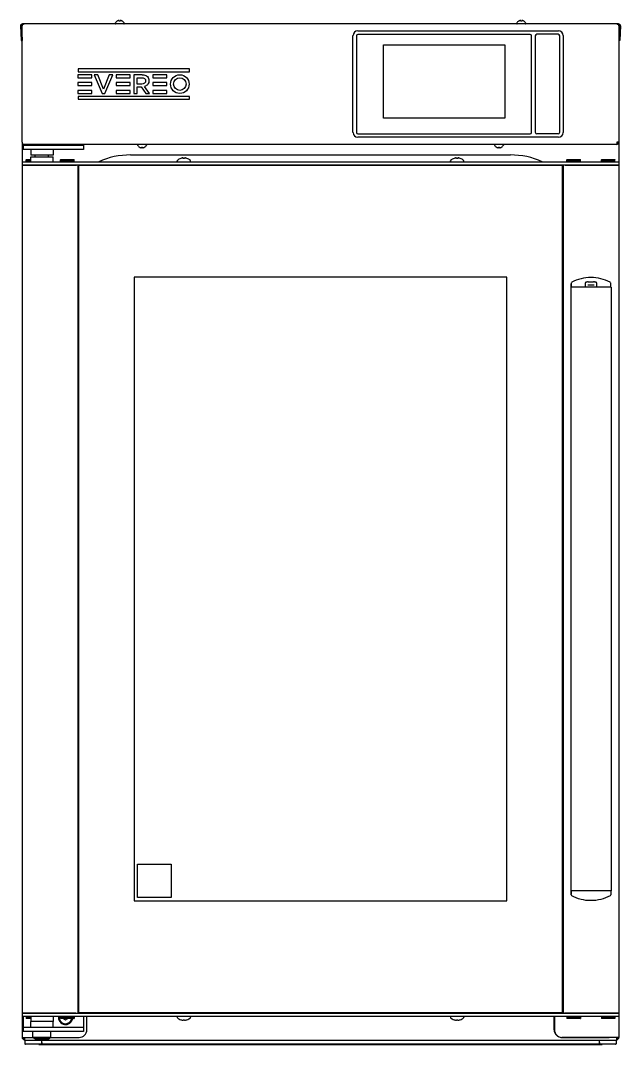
# Model space of a CAD drawing. Header units: millimetres. Extents: x -3169 to 1166, y -4146 to -91.
# Drawn here: x -755 to -217, y -2392 to -1474 of the extents above; entities that cross this region are included whole.
import ezdxf

# ---------------------------------------------------------------- set-up
doc = ezdxf.new("R2010")
doc.units = ezdxf.units.MM
doc.header["$LTSCALE"] = 23.1
doc.layers.get('0').update_dxf_attribs({"linetype": 'CONTINUOUS'})

msp = doc.modelspace()

# ---------------------------------------------------------------- linework, layer by layer
for p, q in [((-752.32, -1476.96), (-753.62, -1476.96)), ((-752.31, -1477.1), (-752.43, -1477.17)), ((-752.3, -1477.1), (-752.32, -1476.97)), ((-752.12, -1476.97), (-752.12, -1476.96)), ((-220.72, -1476.96), (-752.12, -1476.96)), ((-670.42, -1476.56), (-670.42, -1476.36)), ((-668.72, -1474.52), (-668.72, -1474.48)), ((-666.92, -1474.52), (-666.92, -1473.97)), ((-665.92, -1473.97), (-665.92, -1474.52)), ((-664.12, -1474.48), (-664.12, -1474.52)), ((-662.42, -1476.56), (-662.42, -1476.36)), ((-310.42, -1476.56), (-310.42, -1476.36)), ((-308.72, -1474.52), (-308.72, -1474.48)), ((-306.92, -1474.52), (-306.92, -1473.97)), ((-305.92, -1473.97), (-305.92, -1474.52)), ((-304.12, -1474.48), (-304.12, -1474.52)), ((-302.42, -1476.56), (-302.42, -1476.36)), ((-220.72, -1476.97), (-220.72, -1476.96)), ((-220.53, -1477.1), (-220.52, -1476.97)), ((-220.53, -1477.1), (-220.41, -1477.17)), ((-219.22, -1476.96), (-220.52, -1476.96)), ((-755.41, -1478.86), (-754.73, -1491.96)), ((-754.61, -1478.81), (-753.93, -1491.92)), ((-753.92, -1583.16), (-753.92, -1478.76)), ((-453.03, -1483.28), (-273.16, -1483.28)), ((-298.3, -1486.46), (-452.9, -1486.46)), ((-273.35, -1486.26), (-292.35, -1486.26)), ((-218.92, -1478.76), (-218.92, -1583.16)), ((-218.22, -1478.81), (-218.9, -1491.92)), ((-217.42, -1478.86), (-218.11, -1491.96)), ((-754.73, -1491.96), (-753.93, -1491.92)), ((-457.28, -1574.39), (-457.28, -1487.53)), ((-454.1, -1487.66), (-454.1, -1574.26)), ((-430, -1561.52), (-430, -1495.92)), ((-430, -1495.92), (-321.2, -1495.92)), ((-321.2, -1495.92), (-321.2, -1561.52)), ((-297.1, -1574.26), (-297.1, -1487.66)), ((-293.85, -1487.76), (-293.85, -1574.16)), ((-271.85, -1574.16), (-271.85, -1487.76)), ((-268.92, -1487.53), (-268.92, -1574.39)), ((-218.11, -1491.96), (-218.9, -1491.92)), ((-703.86, -1522.6), (-703.86, -1525.24)), ((-691.41, -1522.6), (-703.86, -1522.6)), ((-703.81, -1517.33), (-703.81, -1519.97)), ((-603.81, -1517.33), (-703.81, -1517.33)), ((-703.81, -1519.97), (-603.81, -1519.97)), ((-691.41, -1525.24), (-691.41, -1522.6)), ((-689.23, -1522.6), (-682.3, -1539.45)), ((-685.98, -1522.6), (-689.23, -1522.6)), ((-680.94, -1535.45), (-685.98, -1522.6)), ((-675.92, -1522.6), (-680.94, -1535.45)), ((-679.67, -1539.45), (-672.74, -1522.6)), ((-672.74, -1522.6), (-675.92, -1522.6)), ((-669.53, -1522.6), (-669.53, -1525.24)), ((-657.07, -1522.6), (-669.53, -1522.6)), ((-657.07, -1525.24), (-657.07, -1522.6)), ((-653.86, -1522.6), (-653.86, -1539.33)), ((-646.4, -1522.6), (-653.86, -1522.6)), ((-636.7, -1522.6), (-636.7, -1525.24)), ((-624.24, -1522.6), (-636.7, -1522.6)), ((-624.24, -1525.24), (-624.24, -1522.6)), ((-603.81, -1519.97), (-603.81, -1517.33)), ((-703.86, -1525.24), (-691.41, -1525.24)), ((-703.86, -1529.64), (-703.86, -1532.28)), ((-691.41, -1529.64), (-703.86, -1529.64)), ((-703.86, -1532.28), (-691.41, -1532.28)), ((-691.41, -1532.28), (-691.41, -1529.64)), ((-669.53, -1525.24), (-657.07, -1525.24)), ((-669.53, -1529.64), (-669.53, -1532.28)), ((-657.07, -1529.64), (-669.53, -1529.64)), ((-669.53, -1532.28), (-657.07, -1532.28)), ((-657.07, -1532.28), (-657.07, -1529.64)), ((-650.92, -1530.89), (-650.92, -1525.27)), ((-650.92, -1525.27), (-646.64, -1525.27)), ((-646.62, -1530.89), (-650.92, -1530.89)), ((-636.7, -1525.24), (-624.24, -1525.24)), ((-636.7, -1529.64), (-636.7, -1532.28)), ((-624.24, -1529.64), (-636.7, -1529.64)), ((-636.7, -1532.28), (-624.24, -1532.28)), ((-624.24, -1532.28), (-624.24, -1529.64)), ((-703.86, -1536.68), (-703.86, -1539.33)), ((-691.41, -1536.68), (-703.86, -1536.68)), ((-703.86, -1539.33), (-691.41, -1539.33)), ((-691.41, -1539.33), (-691.41, -1536.68)), ((-682.3, -1539.45), (-679.67, -1539.45)), ((-669.53, -1536.68), (-669.53, -1539.33)), ((-657.07, -1536.68), (-669.53, -1536.68)), ((-669.53, -1539.33), (-657.07, -1539.33)), ((-657.07, -1539.33), (-657.07, -1536.68)), ((-653.86, -1539.33), (-650.92, -1539.33)), ((-650.92, -1539.33), (-650.92, -1533.49)), ((-650.92, -1533.49), (-647.24, -1533.49)), ((-647.24, -1533.49), (-643.13, -1539.33)), ((-639.64, -1539.33), (-644.15, -1532.99)), ((-643.13, -1539.33), (-639.64, -1539.33)), ((-636.7, -1536.68), (-636.7, -1539.33)), ((-624.24, -1536.68), (-636.7, -1536.68)), ((-636.7, -1539.33), (-624.24, -1539.33)), ((-624.24, -1539.33), (-624.24, -1536.68)), ((-703.81, -1541.95), (-703.81, -1544.58)), ((-603.81, -1541.95), (-703.81, -1541.95)), ((-703.81, -1544.58), (-603.81, -1544.58)), ((-603.81, -1544.58), (-603.81, -1541.95)), ((-321.2, -1561.52), (-430, -1561.52)), ((-452.9, -1575.46), (-298.3, -1575.46)), ((-273.35, -1575.66), (-292.35, -1575.66)), ((-753.92, -1583.16), (-753.92, -1600.56)), ((-752.92, -1584.77), (-752.92, -1589.56)), ((-752.92, -1585.56), (-699.02, -1585.56)), ((-752.12, -1584.96), (-752.14, -1584.96)), ((-752.12, -1584.96), (-752.12, -1584.96)), ((-220.72, -1584.96), (-752.12, -1584.96)), ((-744.22, -1584.96), (-744.22, -1585.56)), ((-728.22, -1584.96), (-728.22, -1585.56)), ((-699.02, -1584.96), (-699.02, -1589.56)), ((-650.42, -1585.36), (-650.42, -1585.56)), ((-648.72, -1587.44), (-648.72, -1587.41)), ((-646.92, -1587.96), (-646.92, -1587.41)), ((-645.92, -1587.41), (-645.92, -1587.96)), ((-644.12, -1587.41), (-644.12, -1587.44)), ((-642.42, -1585.36), (-642.42, -1585.56)), ((-273.16, -1578.64), (-453.03, -1578.64)), ((-330.42, -1585.36), (-330.42, -1585.56)), ((-328.72, -1587.44), (-328.72, -1587.41)), ((-326.92, -1587.96), (-326.92, -1587.41)), ((-325.92, -1587.41), (-325.92, -1587.96)), ((-324.12, -1587.41), (-324.12, -1587.44)), ((-322.42, -1585.36), (-322.42, -1585.56)), ((-220.72, -1583.16), (-220.72, -1584.96)), ((-218.92, -1583.16), (-220.72, -1583.16)), ((-218.92, -1583.16), (-218.92, -1600.56)), ((-699.02, -1589.56), (-752.92, -1589.56)), ((-746.22, -1589.56), (-746.22, -1594.56)), ((-726.22, -1594.56), (-746.22, -1594.56)), ((-746.22, -1600.56), (-746.22, -1596.06)), ((-746.22, -1596.06), (-726.22, -1596.06)), ((-742.22, -1596.06), (-742.22, -1594.56)), ((-730.22, -1596.06), (-730.22, -1594.56)), ((-726.22, -1589.56), (-726.22, -1594.56)), ((-726.22, -1600.56), (-726.22, -1596.06)), ((-656.72, -1594.46), (-316.12, -1594.46)), ((-753.92, -1600.56), (-753.92, -1603.56)), ((-753.92, -1600.56), (-218.92, -1600.56)), ((-753.92, -1603.56), (-753.92, -2363.56)), ((-753.92, -1603.56), (-705.12, -1603.56)), ((-218.92, -1603.56), (-753.92, -1603.56)), ((-750.17, -1598.56), (-750.42, -1598.81)), ((-750.42, -1600.31), (-750.42, -1598.81)), ((-750.42, -1598.81), (-746.22, -1598.81)), ((-750.17, -1600.56), (-750.42, -1600.31)), ((-746.22, -1600.31), (-750.42, -1600.31)), ((-750.17, -1598.56), (-746.22, -1598.56)), ((-719.17, -1598.56), (-719.42, -1598.81)), ((-719.42, -1600.31), (-719.42, -1598.81)), ((-719.42, -1598.81), (-707.42, -1598.81)), ((-719.17, -1600.56), (-719.42, -1600.31)), ((-707.42, -1600.31), (-719.42, -1600.31)), ((-719.17, -1598.56), (-707.67, -1598.56)), ((-707.67, -1598.56), (-707.42, -1598.81)), ((-707.67, -1600.56), (-707.42, -1600.31)), ((-707.42, -1600.31), (-707.42, -1598.81)), ((-703.92, -1603.56), (-703.92, -2363.56)), ((-703.42, -1605.56), (-703.92, -1605.56)), ((-703.42, -1604.06), (-703.42, -2363.06)), ((-269.42, -1604.06), (-703.42, -1604.06)), ((-614.92, -1600.06), (-614.92, -1599.77)), ((-611.67, -1597.54), (-611.67, -1597.52)), ((-609.42, -1597.54), (-609.42, -1597.22)), ((-608.42, -1597.22), (-608.42, -1597.54)), ((-606.17, -1597.52), (-606.17, -1597.54)), ((-602.92, -1600.06), (-602.92, -1599.77)), ((-369.92, -1600.06), (-369.92, -1599.77)), ((-366.67, -1597.54), (-366.67, -1597.52)), ((-364.42, -1597.54), (-364.42, -1597.22)), ((-363.42, -1597.22), (-363.42, -1597.54)), ((-361.17, -1597.52), (-361.17, -1597.54)), ((-357.92, -1600.06), (-357.92, -1599.77)), ((-269.42, -2363.06), (-269.42, -1604.06)), ((-269.42, -1605.56), (-268.92, -1605.56)), ((-268.92, -1603.56), (-268.92, -2363.56)), ((-267.12, -1603.56), (-218.92, -1603.56)), ((-265.17, -1598.56), (-265.42, -1598.81)), ((-265.42, -1600.31), (-265.42, -1598.81)), ((-265.42, -1598.81), (-253.42, -1598.81)), ((-253.42, -1600.31), (-265.42, -1600.31)), ((-265.17, -1600.56), (-265.42, -1600.31)), ((-265.17, -1598.56), (-253.67, -1598.56)), ((-253.67, -1598.56), (-253.42, -1598.81)), ((-253.67, -1600.56), (-253.42, -1600.31)), ((-253.42, -1600.31), (-253.42, -1598.81)), ((-234.17, -1598.56), (-234.42, -1598.81)), ((-234.42, -1600.31), (-234.42, -1598.81)), ((-234.42, -1598.81), (-222.42, -1598.81)), ((-222.42, -1600.31), (-234.42, -1600.31)), ((-234.17, -1600.56), (-234.42, -1600.31)), ((-234.17, -1598.56), (-222.67, -1598.56)), ((-222.67, -1598.56), (-222.42, -1598.81)), ((-222.67, -1600.56), (-222.42, -1600.31)), ((-222.42, -1600.31), (-222.42, -1598.81)), ((-218.92, -1600.56), (-218.92, -1603.56)), ((-218.92, -1603.56), (-218.92, -2363.56)), ((-653.42, -1704.06), (-653.42, -2263.06)), ((-319.42, -1704.06), (-653.42, -1704.06)), ((-319.42, -2263.06), (-319.42, -1704.06)), ((-261.92, -1713.06), (-261.92, -2254.06)), ((-248.79, -1713.06), (-261.92, -1713.06)), ((-261.67, -1709.48), (-261.79, -1713.07)), ((-261.7, -1713.06), (-261.6, -1709.99)), ((-248.92, -1713.06), (-258.7, -1713.06)), ((-248.92, -1713.06), (-248.92, -1709.05)), ((-248.75, -1708.8), (-248.79, -1709.01)), ((-248.79, -1713.06), (-248.79, -1709.01)), ((-248.79, -1710.19), (-248.79, -1710.07)), ((-239.1, -1713.06), (-248.73, -1713.06)), ((-241.04, -1711.06), (-246.79, -1711.06)), ((-246.29, -1708.32), (-241.54, -1708.32)), ((-239.68, -1708.43), (-239.87, -1708.4)), ((-239.23, -1708.61), (-239.38, -1708.51)), ((-239.04, -1709.01), (-239.04, -1713.06)), ((-225.92, -1713.06), (-239.04, -1713.06)), ((-238.92, -1709.05), (-238.92, -1713.06)), ((-229.13, -1713.06), (-238.92, -1713.06)), ((-226.13, -1713.06), (-226.24, -1709.99)), ((-226.04, -1713.07), (-226.16, -1709.48)), ((-225.92, -1713.06), (-225.92, -2254.06)), ((-218.92, -1898.02), (-218.92, -1898.02)), ((-650.42, -2230.06), (-620.42, -2230.06)), ((-650.42, -2260.06), (-650.42, -2230.06)), ((-620.42, -2230.06), (-620.42, -2260.06)), ((-225.92, -2254.06), (-261.92, -2254.06)), ((-261.67, -2257.64), (-261.79, -2254.06)), ((-261.7, -2254.07), (-261.6, -2257.14)), ((-228.35, -2254.06), (-260.2, -2254.06)), ((-226.13, -2254.07), (-226.24, -2257.14)), ((-226.04, -2254.06), (-226.16, -2257.64)), ((-653.42, -2263.06), (-319.42, -2263.06)), ((-620.42, -2260.06), (-650.42, -2260.06)), ((-218.88, -2319.76), (-218.92, -2319.76)), ((-218.83, -2317.26), (-218.88, -2317.26)), ((-218.88, -2317.26), (-218.88, -2363.56)), ((-218.83, -2317.26), (-218.83, -2382.26)), ((-753.92, -2363.56), (-218.92, -2363.56)), ((-705.72, -2363.56), (-753.92, -2363.56)), ((-753.92, -2363.56), (-753.92, -2366.56)), ((-218.92, -2366.56), (-753.92, -2366.56)), ((-753.92, -2366.56), (-753.92, -2385.46)), ((-752.92, -2366.56), (-752.92, -2380.06)), ((-750.17, -2366.56), (-750.42, -2366.81)), ((-750.42, -2366.81), (-746.22, -2366.81)), ((-750.42, -2366.81), (-750.42, -2368.31)), ((-746.22, -2366.56), (-746.22, -2371.06)), ((-726.22, -2366.56), (-726.22, -2371.06)), ((-719.17, -2366.56), (-719.42, -2366.81)), ((-719.42, -2366.81), (-707.42, -2366.81)), ((-719.42, -2366.81), (-719.42, -2368.31)), ((-707.67, -2366.56), (-707.42, -2366.81)), ((-707.42, -2366.81), (-707.42, -2368.31)), ((-703.42, -2361.56), (-703.92, -2361.56)), ((-703.42, -2363.06), (-269.42, -2363.06)), ((-699.02, -2363.06), (-699.02, -2363.56)), ((-699.02, -2366.56), (-699.02, -2380.06)), ((-695.92, -2363.56), (-695.92, -2363.06)), ((-695.92, -2378.46), (-695.92, -2366.56)), ((-614.92, -2367.06), (-614.92, -2367.35)), ((-602.92, -2367.06), (-602.92, -2367.35)), ((-369.92, -2367.06), (-369.92, -2367.35)), ((-357.92, -2367.06), (-357.92, -2367.35)), ((-276.92, -2363.56), (-276.92, -2363.06)), ((-276.92, -2378.46), (-276.92, -2366.56)), ((-276.67, -2363.06), (-276.67, -2363.56)), ((-276.67, -2366.56), (-276.67, -2378.47)), ((-269.42, -2361.56), (-268.92, -2361.56)), ((-218.92, -2363.56), (-267.71, -2363.56)), ((-265.17, -2366.56), (-265.42, -2366.81)), ((-265.42, -2366.81), (-253.42, -2366.81)), ((-265.42, -2366.81), (-265.42, -2368.31)), ((-253.67, -2366.56), (-253.42, -2366.81)), ((-253.42, -2366.81), (-253.42, -2368.31)), ((-234.17, -2366.56), (-234.42, -2366.81)), ((-234.42, -2366.81), (-222.42, -2366.81)), ((-234.42, -2366.81), (-234.42, -2368.31)), ((-222.67, -2366.56), (-222.42, -2366.81)), ((-222.42, -2366.81), (-222.42, -2368.31)), ((-218.92, -2363.56), (-218.92, -2366.56)), ((-218.92, -2366.56), (-218.92, -2385.46)), ((-218.88, -2366.56), (-218.88, -2382.26)), ((-752.92, -2376.06), (-699.02, -2376.06)), ((-750.17, -2368.56), (-750.42, -2368.31)), ((-746.22, -2368.31), (-750.42, -2368.31)), ((-746.22, -2368.56), (-750.17, -2368.56)), ((-726.22, -2371.06), (-746.22, -2371.06)), ((-726.22, -2371.06), (-746.22, -2371.06)), ((-746.22, -2376.06), (-746.22, -2371.06)), ((-726.22, -2376.06), (-726.22, -2371.06)), ((-719.17, -2368.56), (-719.42, -2368.31)), ((-707.42, -2368.31), (-719.42, -2368.31)), ((-707.67, -2368.56), (-719.17, -2368.56)), ((-716.89, -2368.56), (-714.97, -2369.67)), ((-714.97, -2369.67), (-713.04, -2368.56)), ((-707.67, -2368.56), (-707.42, -2368.31)), ((-611.67, -2369.6), (-611.67, -2369.59)), ((-609.42, -2369.9), (-609.42, -2369.59)), ((-608.42, -2369.59), (-608.42, -2369.9)), ((-606.17, -2369.59), (-606.17, -2369.6)), ((-366.67, -2369.6), (-366.67, -2369.59)), ((-364.42, -2369.9), (-364.42, -2369.59)), ((-363.42, -2369.59), (-363.42, -2369.9)), ((-361.17, -2369.59), (-361.17, -2369.6)), ((-253.42, -2368.31), (-265.42, -2368.31)), ((-265.17, -2368.56), (-265.42, -2368.31)), ((-253.67, -2368.56), (-265.17, -2368.56)), ((-253.67, -2368.56), (-253.42, -2368.31)), ((-222.42, -2368.31), (-234.42, -2368.31)), ((-234.17, -2368.56), (-234.42, -2368.31)), ((-222.67, -2368.56), (-234.17, -2368.56)), ((-222.67, -2368.56), (-222.42, -2368.31)), ((-753.92, -2385.46), (-744.02, -2385.46)), ((-699.02, -2380.06), (-752.92, -2380.06)), ((-752.12, -2387.26), (-752.12, -2385.46)), ((-751.92, -2385.46), (-751.92, -2386.26)), ((-751.92, -2386.26), (-751.92, -2388.06)), ((-744.22, -2385.26), (-744.22, -2380.06)), ((-743.42, -2386.06), (-744.22, -2385.26)), ((-744.22, -2385.26), (-728.22, -2385.26)), ((-743.42, -2386.06), (-729.02, -2386.06)), ((-742.22, -2386.06), (-742.22, -2387.56)), ((-730.22, -2386.06), (-730.22, -2387.56)), ((-729.02, -2386.06), (-728.22, -2385.26)), ((-728.42, -2385.46), (-702.92, -2385.46)), ((-728.22, -2385.26), (-728.22, -2380.06)), ((-218.92, -2385.46), (-269.92, -2385.46)), ((-269.67, -2385.46), (-227.66, -2385.46)), ((-220.92, -2385.46), (-220.92, -2386.26)), ((-220.92, -2386.26), (-220.92, -2388.06)), ((-220.72, -2386.46), (-220.72, -2385.46)), ((-218.88, -2379.76), (-218.92, -2379.76)), ((-218.83, -2382.26), (-218.88, -2382.26)), ((-752.12, -2386.46), (-751.92, -2386.46)), ((-752.12, -2387.26), (-751.92, -2387.26)), ((-220.92, -2388.06), (-751.92, -2388.06)), ((-751.42, -2388.06), (-751.36, -2391.07)), ((-736.97, -2391.56), (-750.86, -2391.56)), ((-730.22, -2387.56), (-742.22, -2387.56)), ((-738.92, -2391.56), (-738.92, -2391.76)), ((-738.92, -2391.76), (-233.92, -2391.76)), ((-736.42, -2388.06), (-736.47, -2391.07)), ((-736.42, -2388.06), (-736.31, -2391.08)), ((-237.02, -2391.56), (-735.81, -2391.56)), ((-236.42, -2388.06), (-236.52, -2391.08)), ((-236.42, -2388.06), (-236.36, -2391.07)), ((-221.97, -2391.56), (-235.86, -2391.56)), ((-233.92, -2391.76), (-233.92, -2391.56)), ((-221.42, -2388.06), (-221.47, -2391.07)), ((-220.72, -2386.46), (-220.92, -2386.46)), ((-220.72, -2387.26), (-220.92, -2387.26)), ((-220.72, -2387.26), (-220.72, -2386.46))]:
    msp.add_line(p, q)
for points in [[(-248.45, -1708.51), (-248.61, -1708.61), (-248.75, -1708.8)], [(-247.97, -1708.4), (-248.15, -1708.43), (-248.31, -1708.46), (-248.45, -1708.51)], [(-246.29, -1708.32), (-246.44, -1708.32), (-246.82, -1708.32), (-247.17, -1708.34), (-247.48, -1708.35), (-247.74, -1708.38), (-247.97, -1708.4)], [(-239.87, -1708.4), (-240.1, -1708.37), (-240.37, -1708.35), (-240.68, -1708.34), (-241.03, -1708.32), (-241.41, -1708.32), (-241.54, -1708.32)], [(-239.38, -1708.51), (-239.53, -1708.46), (-239.68, -1708.43)], [(-239.04, -1709.01), (-239.09, -1708.79), (-239.23, -1708.61)]]:
    msp.add_lwpolyline(points)
for radius in [8.36, 5.66]:
    msp.add_circle((-612.55, -1530.96), radius)
for centre, radius, start, end in [((-753.62, -1478.76), 1.8, 90, 183), ((-752.12, -1478.76), 1.8, 90, 180), ((-759.8, -1464.85), 14.36, 301.47043, 301.70974), ((-754.93, -1472.73), 5.1, 301.66949, 302.21933), ((-751.97, -1477.88), 0.915, 90.03837, 98.93086), ((-670.02, -1476.36), 0.4, 149.69882, 180), ((-670.02, -1476.56), 0.4, 180, 270), ((-666.22, -1478.58), 4.8, 121.37271, 149.69882), ((-666.23, -1478.57), 4.75, 118.9687, 121.53408), ((-666.23, -1478.56), 4.75, 118.00738, 118.96837), ((-666.23, -1478.56), 4.75, 116.68125, 118.00741), ((-666.23, -1478.56), 4.74, 115.54022, 116.6812), ((-666.24, -1478.56), 4.74, 114.57218, 115.5402), ((-666.24, -1478.55), 4.73, 113.31747, 114.5722), ((-666.24, -1478.55), 4.73, 112.54738, 113.31738), ((-666.24, -1478.54), 4.72, 111.00254, 112.54756), ((-666.25, -1478.53), 4.72, 110.5181, 111.00225), ((-666.25, -1478.52), 4.7, 108.46559, 110.51874), ((-666.26, -1478.5), 4.68, 107.37727, 108.46505), ((-666.26, -1478.49), 4.67, 106.39488, 107.37721), ((-666.27, -1478.46), 4.64, 104.31758, 106.39637), ((-667.16, -1475.96), 2.01, 95.2585, 97.27409), ((-667.16, -1475.93), 1.98, 94.6009, 95.25576), ((-667.17, -1475.92), 1.97, 93.21665, 94.6016), ((-667.17, -1475.91), 1.96, 92.37652, 93.21587), ((-667.17, -1475.9), 1.95, 91.15446, 92.37669), ((-667.17, -1475.9), 1.95, 90.19954, 91.15407), ((-667.17, -1475.9), 1.95, 89.07411, 90.19949), ((-667.17, -1475.9), 1.95, 88.00369, 89.07382), ((-667.17, -1475.91), 1.96, 86.97715, 88.00366), ((-667.17, -1475.92), 1.97, 85.71404, 86.97664), ((-667.17, -1475.93), 1.98, 84.86274, 85.71439), ((-667.17, -1475.95), 2.01, 82.72561, 84.85983), ((-666.42, -1478.26), 3.78, 82.39527, 97.60473), ((-665.66, -1475.95), 2.01, 95.14015, 97.27441), ((-665.66, -1475.93), 1.98, 94.28565, 95.13722), ((-665.67, -1475.92), 1.97, 93.0233, 94.28602), ((-665.67, -1475.91), 1.96, 91.99641, 93.02279), ((-665.67, -1475.9), 1.95, 90.92611, 91.99638), ((-665.67, -1475.9), 1.95, 89.80058, 90.92582), ((-665.67, -1475.9), 1.95, 88.84587, 89.80052), ((-665.67, -1475.9), 1.96, 87.62337, 88.84548), ((-665.67, -1475.91), 1.96, 86.78409, 87.62352), ((-665.67, -1475.92), 1.97, 85.39843, 86.78331), ((-665.67, -1475.93), 1.98, 84.74422, 85.39912), ((-665.67, -1475.96), 2.01, 82.72591, 84.7415), ((-666.56, -1478.46), 4.64, 73.60363, 75.68242), ((-666.57, -1478.49), 4.67, 72.62279, 73.60512), ((-666.58, -1478.5), 4.68, 71.53495, 72.62273), ((-666.58, -1478.52), 4.7, 69.48126, 71.53441), ((-666.59, -1478.53), 4.72, 68.99775, 69.4819), ((-666.59, -1478.54), 4.72, 67.45244, 68.99746), ((-666.59, -1478.55), 4.73, 66.68262, 67.45262), ((-666.59, -1478.55), 4.73, 65.4278, 66.68253), ((-666.6, -1478.56), 4.74, 64.45979, 65.42782), ((-666.6, -1478.56), 4.74, 63.3188, 64.45978), ((-666.6, -1478.56), 4.75, 61.99259, 63.31875), ((-666.6, -1478.56), 4.75, 61.03163, 61.99262), ((-666.6, -1478.57), 4.75, 58.46592, 61.0313), ((-666.62, -1478.58), 4.8, 30.30118, 58.62729), ((-662.82, -1476.56), 0.4, 270, 360), ((-662.82, -1476.36), 0.4, 0, 30.30118), ((-310.02, -1476.36), 0.4, 149.69882, 180), ((-310.02, -1476.56), 0.4, 180, 270), ((-306.22, -1478.58), 4.8, 121.37271, 149.69882), ((-306.23, -1478.57), 4.75, 118.9687, 121.53408), ((-306.23, -1478.56), 4.75, 118.00738, 118.96837), ((-306.23, -1478.56), 4.75, 116.68125, 118.00741), ((-306.23, -1478.56), 4.74, 115.54022, 116.6812), ((-306.24, -1478.56), 4.74, 114.57218, 115.5402), ((-306.24, -1478.55), 4.73, 113.31747, 114.5722), ((-306.24, -1478.55), 4.73, 112.54738, 113.31738), ((-306.24, -1478.54), 4.72, 111.00254, 112.54756), ((-306.25, -1478.53), 4.72, 110.5181, 111.00225), ((-306.25, -1478.52), 4.7, 108.46559, 110.51874), ((-306.26, -1478.5), 4.68, 107.37727, 108.46505), ((-306.26, -1478.49), 4.67, 106.39488, 107.37721), ((-306.27, -1478.46), 4.64, 104.31758, 106.39637), ((-307.16, -1475.96), 2.01, 95.2585, 97.27409), ((-307.16, -1475.93), 1.98, 94.6009, 95.25576), ((-307.17, -1475.92), 1.97, 93.21665, 94.6016), ((-307.17, -1475.91), 1.96, 92.37652, 93.21587), ((-307.17, -1475.9), 1.95, 91.15446, 92.37669), ((-307.17, -1475.9), 1.95, 90.19954, 91.15407), ((-307.17, -1475.9), 1.95, 89.07411, 90.19949), ((-307.17, -1475.9), 1.95, 88.00369, 89.07382), ((-307.17, -1475.91), 1.96, 86.97715, 88.00366), ((-307.17, -1475.92), 1.97, 85.71404, 86.97664), ((-307.17, -1475.93), 1.98, 84.86274, 85.71439), ((-307.17, -1475.95), 2.01, 82.72561, 84.85983), ((-306.42, -1478.26), 3.78, 82.39527, 97.60473), ((-305.66, -1475.95), 2.01, 95.14015, 97.27441), ((-305.66, -1475.93), 1.98, 94.28565, 95.13722), ((-305.67, -1475.92), 1.97, 93.0233, 94.28602), ((-305.67, -1475.91), 1.96, 91.99641, 93.02279), ((-305.67, -1475.9), 1.95, 90.92611, 91.99638), ((-305.67, -1475.9), 1.95, 89.80058, 90.92582), ((-305.67, -1475.9), 1.95, 88.84587, 89.80052), ((-305.67, -1475.9), 1.96, 87.62337, 88.84548), ((-305.67, -1475.91), 1.96, 86.78409, 87.62352), ((-305.67, -1475.92), 1.97, 85.39843, 86.78331), ((-305.67, -1475.93), 1.98, 84.74422, 85.39912), ((-305.67, -1475.96), 2.01, 82.72591, 84.7415), ((-306.56, -1478.46), 4.64, 73.60363, 75.68242), ((-306.57, -1478.49), 4.67, 72.62279, 73.60512), ((-306.58, -1478.5), 4.68, 71.53495, 72.62273), ((-306.58, -1478.52), 4.7, 69.48126, 71.53441), ((-306.59, -1478.53), 4.72, 68.99775, 69.4819), ((-306.59, -1478.54), 4.72, 67.45244, 68.99746), ((-306.59, -1478.55), 4.73, 66.68262, 67.45262), ((-306.59, -1478.55), 4.73, 65.4278, 66.68253), ((-306.6, -1478.56), 4.74, 64.45979, 65.42782), ((-306.6, -1478.56), 4.74, 63.3188, 64.45978), ((-306.6, -1478.56), 4.75, 61.99259, 63.31875), ((-306.6, -1478.56), 4.75, 61.03163, 61.99262), ((-306.6, -1478.57), 4.75, 58.46592, 61.0313), ((-306.62, -1478.58), 4.8, 30.30118, 58.62729), ((-302.82, -1476.56), 0.4, 270, 360), ((-302.82, -1476.36), 0.4, 0, 30.30118), ((-220.86, -1477.88), 0.915, 81.06914, 89.96163), ((-220.72, -1478.76), 1.8, 0, 90), ((-217.9, -1472.73), 5.1, 237.78067, 238.33051), ((-213.03, -1464.85), 14.36, 238.29026, 238.52957), ((-219.22, -1478.76), 1.8, 357, 90), ((-753.62, -1478.76), 1, 90, 183), ((-452.9, -1487.66), 1.2, 90, 180), ((-298.3, -1487.66), 1.2, 0, 90), ((-292.35, -1487.76), 1.5, 90, 180), ((-273.35, -1487.76), 1.5, 0, 90), ((-219.22, -1478.76), 1, 357, 90), ((-452.9, -1574.26), 1.2, 180, 270), ((-298.3, -1574.26), 1.2, 270, 360), ((-292.35, -1574.16), 1.5, 180, 270), ((-273.35, -1574.16), 1.5, 270, 360), ((-752.12, -1583.16), 1.8, 180, 270), ((-650.02, -1585.36), 0.4, 90, 180), ((-650.02, -1585.56), 0.4, 180, 210.30118), ((-646.22, -1583.34), 4.8, 210.30118, 238.62729), ((-646.23, -1583.35), 4.75, 238.46592, 241.0313), ((-646.23, -1583.36), 4.75, 241.03163, 241.99262), ((-646.23, -1583.36), 4.75, 241.99259, 243.31875), ((-646.23, -1583.36), 4.74, 243.3188, 244.45978), ((-646.24, -1583.37), 4.74, 244.45979, 245.42782), ((-646.24, -1583.37), 4.73, 245.4278, 246.68253), ((-646.24, -1583.38), 4.73, 246.68262, 247.45262), ((-646.24, -1583.38), 4.72, 247.45244, 248.99746), ((-646.25, -1583.39), 4.72, 248.99775, 249.4819), ((-646.25, -1583.4), 4.7, 249.48126, 251.53441), ((-646.42, -1583.66), 3.78, 262.39527, 277.60473), ((-646.58, -1583.4), 4.7, 288.46559, 290.51874), ((-646.59, -1583.39), 4.72, 290.5181, 291.00225), ((-646.59, -1583.38), 4.72, 291.00254, 292.54756), ((-646.59, -1583.38), 4.73, 292.54738, 293.31738), ((-646.59, -1583.37), 4.73, 293.31747, 294.5722), ((-646.6, -1583.37), 4.74, 294.57218, 295.5402), ((-646.6, -1583.36), 4.74, 295.54022, 296.6812), ((-646.6, -1583.36), 4.75, 296.68125, 298.00741), ((-646.6, -1583.36), 4.75, 298.00738, 298.96837), ((-646.6, -1583.35), 4.75, 298.9687, 301.53408), ((-646.62, -1583.34), 4.8, 301.37271, 329.69882), ((-642.82, -1585.36), 0.4, 0, 90), ((-642.82, -1585.56), 0.4, 329.69882, 360), ((-330.02, -1585.36), 0.4, 90, 180), ((-330.02, -1585.56), 0.4, 180, 210.30118), ((-326.22, -1583.34), 4.8, 210.30118, 238.62729), ((-326.23, -1583.35), 4.75, 238.46592, 241.0313), ((-326.23, -1583.36), 4.75, 241.03163, 241.99262), ((-326.23, -1583.36), 4.75, 241.99259, 243.31875), ((-326.23, -1583.36), 4.74, 243.3188, 244.45978), ((-326.24, -1583.37), 4.74, 244.45979, 245.42782), ((-326.24, -1583.37), 4.73, 245.4278, 246.68253), ((-326.24, -1583.38), 4.73, 246.68262, 247.45262), ((-326.24, -1583.38), 4.72, 247.45244, 248.99746), ((-326.25, -1583.39), 4.72, 248.99775, 249.4819), ((-326.25, -1583.4), 4.7, 249.48126, 251.53441), ((-326.42, -1583.66), 3.78, 262.39527, 277.60473), ((-326.58, -1583.4), 4.7, 288.46559, 290.51874), ((-326.59, -1583.39), 4.72, 290.5181, 291.00225), ((-326.59, -1583.38), 4.72, 291.00254, 292.54756), ((-326.59, -1583.38), 4.73, 292.54738, 293.31738), ((-326.59, -1583.37), 4.73, 293.31747, 294.5722), ((-326.6, -1583.37), 4.74, 294.57218, 295.5402), ((-326.6, -1583.36), 4.74, 295.54022, 296.6812), ((-326.6, -1583.36), 4.75, 296.68125, 298.00741), ((-326.6, -1583.36), 4.75, 298.00738, 298.96837), ((-326.6, -1583.35), 4.75, 298.9687, 301.53408), ((-326.62, -1583.34), 4.8, 301.37271, 329.69882), ((-322.82, -1585.36), 0.4, 0, 90), ((-322.82, -1585.56), 0.4, 329.69882, 360), ((-220.72, -1583.16), 1.8, 270, 360), ((-220.72, -1583.16), 1, 270.61523, 360), ((-656.72, -1664.46), 70, 90, 114.0754), ((-646.26, -1583.42), 4.68, 251.53495, 252.62273), ((-646.26, -1583.43), 4.67, 252.62279, 253.60512), ((-646.27, -1583.46), 4.64, 253.60363, 255.68242), ((-647.16, -1585.97), 2.01, 262.72591, 264.7415), ((-647.16, -1585.99), 1.98, 264.74422, 265.39912), ((-647.17, -1586), 1.97, 265.39843, 266.78331), ((-647.17, -1586.01), 1.96, 266.78409, 267.62352), ((-647.17, -1586.02), 1.96, 267.62337, 268.84548), ((-647.17, -1586.02), 1.95, 268.84587, 269.80052), ((-647.17, -1586.02), 1.95, 269.80058, 270.92582), ((-647.17, -1586.02), 1.95, 270.92611, 271.99638), ((-647.17, -1586.01), 1.96, 271.99641, 273.02279), ((-647.17, -1586), 1.97, 273.0233, 274.28602), ((-647.17, -1585.99), 1.98, 274.28565, 275.13722), ((-647.17, -1585.97), 2.01, 275.14015, 277.27441), ((-645.66, -1585.97), 2.01, 262.72561, 264.85983), ((-645.66, -1585.99), 1.98, 264.86274, 265.71439), ((-645.67, -1586), 1.97, 265.71404, 266.97664), ((-645.67, -1586.01), 1.96, 266.97715, 268.00366), ((-645.67, -1586.02), 1.95, 268.00369, 269.07382), ((-645.67, -1586.02), 1.95, 269.07411, 270.19949), ((-645.67, -1586.02), 1.95, 270.19954, 271.15407), ((-645.67, -1586.02), 1.95, 271.15446, 272.37669), ((-645.67, -1586.01), 1.96, 272.37652, 273.21587), ((-645.67, -1586), 1.97, 273.21665, 274.6016), ((-645.67, -1585.99), 1.98, 274.6009, 275.25576), ((-645.67, -1585.97), 2.01, 275.2585, 277.27409), ((-646.56, -1583.46), 4.64, 284.31758, 286.39637), ((-646.57, -1583.43), 4.67, 286.39488, 287.37721), ((-646.58, -1583.42), 4.68, 287.37727, 288.46505), ((-326.26, -1583.42), 4.68, 251.53495, 252.62273), ((-326.26, -1583.43), 4.67, 252.62279, 253.60512), ((-326.27, -1583.46), 4.64, 253.60363, 255.68242), ((-327.16, -1585.97), 2.01, 262.72591, 264.7415), ((-327.16, -1585.99), 1.98, 264.74422, 265.39912), ((-327.17, -1586), 1.97, 265.39843, 266.78331), ((-327.17, -1586.01), 1.96, 266.78409, 267.62352), ((-327.17, -1586.02), 1.96, 267.62337, 268.84548), ((-327.17, -1586.02), 1.95, 268.84587, 269.80052), ((-327.17, -1586.02), 1.95, 269.80058, 270.92582), ((-327.17, -1586.02), 1.95, 270.92611, 271.99638), ((-327.17, -1586.01), 1.96, 271.99641, 273.02279), ((-327.17, -1586), 1.97, 273.0233, 274.28602), ((-327.17, -1585.99), 1.98, 274.28565, 275.13722), ((-327.17, -1585.97), 2.01, 275.14015, 277.27441), ((-325.66, -1585.97), 2.01, 262.72561, 264.85983), ((-325.66, -1585.99), 1.98, 264.86274, 265.71439), ((-325.67, -1586), 1.97, 265.71404, 266.97664), ((-325.67, -1586.01), 1.96, 266.97715, 268.00366), ((-325.67, -1586.02), 1.95, 268.00369, 269.07382), ((-325.67, -1586.02), 1.95, 269.07411, 270.19949), ((-325.67, -1586.02), 1.95, 270.19954, 271.15407), ((-325.67, -1586.02), 1.95, 271.15446, 272.37669), ((-325.67, -1586.01), 1.96, 272.37652, 273.21587), ((-325.67, -1586), 1.97, 273.21665, 274.6016), ((-325.67, -1585.99), 1.98, 274.6009, 275.25576), ((-325.67, -1585.97), 2.01, 275.2585, 277.27409), ((-326.56, -1583.46), 4.64, 284.31758, 286.39637), ((-326.57, -1583.43), 4.67, 286.39488, 287.37721), ((-326.58, -1583.42), 4.68, 287.37727, 288.46505), ((-316.12, -1664.46), 70, 65.9246, 90), ((-656.72, -1664.46), 70, 119.53472, 120.34477), ((-653.42, -1608.56), 5, 90, 114.45082), ((-614.42, -1599.77), 0.5, 133.77466, 180), ((-614.42, -1600.06), 0.5, 180, 270), ((-608.92, -1605.51), 8.45, 108.99246, 133.77466), ((-608.92, -1605.51), 8.44, 100.66216, 109.02708), ((-609.94, -1601.39), 4.2, 95.51796, 97.29216), ((-609.95, -1601.37), 4.19, 94.61205, 95.51729), ((-609.95, -1601.37), 4.18, 93.74057, 94.61201), ((-609.95, -1601.36), 4.17, 92.82295, 93.74053), ((-609.95, -1601.36), 4.17, 91.95879, 92.82291), ((-609.95, -1601.35), 4.16, 91.17771, 91.95874), ((-609.95, -1601.35), 4.16, 90.17484, 91.17769), ((-609.95, -1601.35), 4.16, 89.17887, 90.17477), ((-609.95, -1601.35), 4.16, 88.40064, 89.17885), ((-609.95, -1601.35), 4.17, 87.16138, 88.40051), ((-609.95, -1601.36), 4.17, 86.61206, 87.16146), ((-609.95, -1601.37), 4.18, 84.73554, 86.61146), ((-609.95, -1601.39), 4.2, 82.70766, 84.735), ((-608.92, -1605.51), 7.99, 86.41218, 93.58782), ((-607.88, -1601.39), 4.2, 95.265, 97.29234), ((-607.88, -1601.37), 4.18, 93.38854, 95.26446), ((-607.89, -1601.36), 4.17, 92.83854, 93.38794), ((-607.89, -1601.35), 4.17, 91.59949, 92.83862), ((-607.89, -1601.35), 4.16, 90.82115, 91.59936), ((-607.89, -1601.35), 4.16, 89.82523, 90.82113), ((-607.89, -1601.35), 4.16, 88.82231, 89.82516), ((-607.89, -1601.35), 4.16, 88.04126, 88.82229), ((-607.89, -1601.36), 4.17, 87.17709, 88.04121), ((-607.89, -1601.36), 4.17, 86.25947, 87.17705), ((-607.89, -1601.37), 4.18, 85.38799, 86.25943), ((-607.89, -1601.37), 4.19, 84.48271, 85.38795), ((-607.89, -1601.39), 4.2, 82.70784, 84.48204), ((-608.92, -1605.51), 8.44, 70.97292, 79.33784), ((-608.92, -1605.51), 8.45, 46.22534, 71.00754), ((-603.42, -1600.06), 0.5, 270, 360), ((-603.42, -1599.77), 0.5, 0, 46.22534), ((-369.42, -1599.77), 0.5, 133.77466, 180), ((-369.42, -1600.06), 0.5, 180, 270), ((-363.92, -1605.51), 8.45, 108.99246, 133.77466), ((-363.92, -1605.51), 8.44, 100.66216, 109.02708), ((-364.94, -1601.39), 4.2, 95.51796, 97.29216), ((-364.95, -1601.37), 4.19, 94.61205, 95.51729), ((-364.95, -1601.37), 4.18, 93.74057, 94.61201), ((-364.95, -1601.36), 4.17, 92.82295, 93.74053), ((-364.95, -1601.36), 4.17, 91.95879, 92.82291), ((-364.95, -1601.35), 4.16, 91.17771, 91.95874), ((-364.95, -1601.35), 4.16, 90.17484, 91.17769), ((-364.95, -1601.35), 4.16, 89.17887, 90.17477), ((-364.95, -1601.35), 4.16, 88.40064, 89.17885), ((-364.95, -1601.35), 4.17, 87.16138, 88.40051), ((-364.95, -1601.36), 4.17, 86.61206, 87.16146), ((-364.95, -1601.37), 4.18, 84.73554, 86.61146), ((-364.95, -1601.39), 4.2, 82.70766, 84.735), ((-363.92, -1605.51), 7.99, 86.41218, 93.58782), ((-362.88, -1601.39), 4.2, 95.265, 97.29234), ((-362.88, -1601.37), 4.18, 93.38854, 95.26446), ((-362.89, -1601.36), 4.17, 92.83854, 93.38794), ((-362.89, -1601.35), 4.17, 91.59949, 92.83862), ((-362.89, -1601.35), 4.16, 90.82115, 91.59936), ((-362.89, -1601.35), 4.16, 89.82523, 90.82113), ((-362.89, -1601.35), 4.16, 88.82231, 89.82516), ((-362.89, -1601.35), 4.16, 88.04126, 88.82229), ((-362.89, -1601.36), 4.17, 87.17709, 88.04121), ((-362.89, -1601.36), 4.17, 86.25947, 87.17705), ((-362.89, -1601.37), 4.18, 85.38799, 86.25943), ((-362.89, -1601.37), 4.19, 84.48271, 85.38795), ((-362.89, -1601.39), 4.2, 82.70784, 84.48204), ((-363.92, -1605.51), 8.44, 70.97292, 79.33784), ((-363.92, -1605.51), 8.45, 46.22534, 71.00754), ((-358.42, -1600.06), 0.5, 270, 360), ((-358.42, -1599.77), 0.5, 0, 46.22534), ((-319.42, -1608.56), 5, 65.54918, 90), ((-316.12, -1664.46), 70, 59.65523, 60.46528), ((-260.67, -1709.52), 1, 118.17115, 178.00051), ((-227.16, -1709.52), 1, 1.99949, 61.82885), ((-260.67, -2257.61), 1, 181.99949, 241.82885), ((-227.16, -2257.61), 1, 298.17115, 358.00051), ((-714.97, -2367.36), 6.5, 172.91161, 349.34128), ((-714.97, -2367.36), 5.8, 172.03906, 348.05859), ((-653.42, -2358.56), 5, 245.54918, 270), ((-614.42, -2367.06), 0.5, 90, 180), ((-614.42, -2367.35), 0.5, 180, 226.22534), ((-608.92, -2361.61), 8.45, 226.22534, 251.00754), ((-608.92, -2361.61), 8.45, 288.99246, 313.77466), ((-603.42, -2367.06), 0.5, 0, 90), ((-603.42, -2367.35), 0.5, 313.77466, 360), ((-369.42, -2367.06), 0.5, 90, 180), ((-369.42, -2367.35), 0.5, 180, 226.22534), ((-363.92, -2361.61), 8.45, 226.22534, 251.00754), ((-363.92, -2361.61), 8.45, 288.99246, 313.77466), ((-358.42, -2367.06), 0.5, 0, 90), ((-358.42, -2367.35), 0.5, 313.77466, 360), ((-319.42, -2358.56), 5, 270, 294.45082), ((-316.12, -2294.06), 70, 276.79298, 279.64275), ((-608.92, -2361.61), 8.44, 250.97292, 259.33784), ((-609.94, -2365.73), 4.2, 262.70784, 264.48204), ((-609.95, -2365.75), 4.19, 264.48271, 265.38795), ((-609.95, -2365.76), 4.18, 265.38799, 266.25943), ((-609.95, -2365.76), 4.17, 266.25947, 267.17705), ((-609.95, -2365.77), 4.17, 267.17709, 268.04121), ((-609.95, -2365.77), 4.16, 268.04126, 268.82229), ((-609.95, -2365.77), 4.16, 268.82231, 269.82516), ((-609.95, -2365.77), 4.16, 269.82523, 270.82113), ((-609.95, -2365.77), 4.16, 270.82115, 271.59936), ((-609.95, -2365.77), 4.17, 271.59949, 272.83862), ((-609.95, -2365.76), 4.17, 272.83854, 273.38794), ((-609.95, -2365.75), 4.18, 273.38854, 275.26446), ((-609.95, -2365.74), 4.2, 275.265, 277.29234), ((-608.92, -2361.61), 7.99, 266.41218, 273.58782), ((-607.88, -2365.74), 4.2, 262.70766, 264.735), ((-607.88, -2365.75), 4.18, 264.73554, 266.61146), ((-607.89, -2365.76), 4.17, 266.61206, 267.16146), ((-607.89, -2365.77), 4.17, 267.16138, 268.40051), ((-607.89, -2365.77), 4.16, 268.40064, 269.17885), ((-607.89, -2365.77), 4.16, 269.17887, 270.17477), ((-607.89, -2365.77), 4.16, 270.17484, 271.17769), ((-607.89, -2365.77), 4.16, 271.17771, 271.95874), ((-607.89, -2365.77), 4.17, 271.95879, 272.82291), ((-607.89, -2365.76), 4.17, 272.82295, 273.74053), ((-607.89, -2365.76), 4.18, 273.74057, 274.61201), ((-607.89, -2365.75), 4.19, 274.61205, 275.51729), ((-607.89, -2365.73), 4.2, 275.51796, 277.29216), ((-608.92, -2361.61), 8.44, 280.66216, 289.02708), ((-363.92, -2361.61), 8.44, 250.97292, 259.33784), ((-364.94, -2365.73), 4.2, 262.70784, 264.48204), ((-364.95, -2365.75), 4.19, 264.48271, 265.38795), ((-364.95, -2365.76), 4.18, 265.38799, 266.25943), ((-364.95, -2365.76), 4.17, 266.25947, 267.17705), ((-364.95, -2365.77), 4.17, 267.17709, 268.04121), ((-364.95, -2365.77), 4.16, 268.04126, 268.82229), ((-364.95, -2365.77), 4.16, 268.82231, 269.82516), ((-364.95, -2365.77), 4.16, 269.82523, 270.82113), ((-364.95, -2365.77), 4.16, 270.82115, 271.59936), ((-364.95, -2365.77), 4.17, 271.59949, 272.83862), ((-364.95, -2365.76), 4.17, 272.83854, 273.38794), ((-364.95, -2365.75), 4.18, 273.38854, 275.26446), ((-364.95, -2365.74), 4.2, 275.265, 277.29234), ((-363.92, -2361.61), 7.99, 266.41218, 273.58782), ((-362.88, -2365.74), 4.2, 262.70766, 264.735), ((-362.88, -2365.75), 4.18, 264.73554, 266.61146), ((-362.89, -2365.76), 4.17, 266.61206, 267.16146), ((-362.89, -2365.77), 4.17, 267.16138, 268.40051), ((-362.89, -2365.77), 4.16, 268.40064, 269.17885), ((-362.89, -2365.77), 4.16, 269.17887, 270.17477), ((-362.89, -2365.77), 4.16, 270.17484, 271.17769), ((-362.89, -2365.77), 4.16, 271.17771, 271.95874), ((-362.89, -2365.77), 4.17, 271.95879, 272.82291), ((-362.89, -2365.76), 4.17, 272.82295, 273.74053), ((-362.89, -2365.76), 4.18, 273.74057, 274.61201), ((-362.89, -2365.75), 4.19, 274.61205, 275.51729), ((-362.89, -2365.73), 4.2, 275.51796, 277.29216), ((-363.92, -2361.61), 8.44, 280.66216, 289.02708), ((-752.12, -2385.46), 1.8, 180, 270), ((-752.12, -2385.46), 1, 180, 270), ((-702.92, -2378.46), 7, 270, 360), ((-269.92, -2378.46), 7, 180, 270), ((-220.72, -2385.46), 1.8, 270, 360), ((-220.72, -2385.46), 1, 270, 360), ((-750.86, -2391.06), 0.5, 181, 270), ((-736.97, -2391.06), 0.5, 270, 359), ((-735.81, -2391.06), 0.5, 182, 270), ((-237.02, -2391.06), 0.5, 270, 358), ((-235.86, -2391.06), 0.5, 181, 270), ((-221.97, -2391.06), 0.5, 270, 359)]:
    msp.add_arc(centre, radius, start, end)
for centre, major_axis, start_param, end_param in [((-453.02, -1487.53), (-3.01, 3.01), -0.784789, 0.784789), ((-273.17, -1487.53), (3.01, 3.01), -0.784789, 0.784789), ((-453.02, -1574.39), (3.01, 3.01), -3.926382, -2.356803), ((-273.17, -1574.39), (-3.01, 3.01), -3.926382, -2.356803), ((-269.66, -2378.46), (4.96, 4.96), 2.356803, 3.926382)]:
    msp.add_ellipse(centre, major_axis=major_axis, ratio=0.998783, start_param=start_param, end_param=end_param)
for points, knots in [([(-752.32, -1476.97), (-752.44, -1476.99), (-752.62, -1477.02), (-752.82, -1477.12), (-752.94, -1477.2), (-753.04, -1477.3), (-753.11, -1477.44), (-753.12, -1477.56), (-753.11, -1477.64)], [0, 0, 0, 0, 0.321077, 0.461769, 0.586605, 0.697651, 0.799697, 1, 1, 1, 1]), ([(-752.43, -1477.17), (-752.48, -1477.2), (-752.71, -1477.35), (-752.94, -1477.51), (-753.11, -1477.64)], [0, 0, 0, 0, 0.227717, 1, 1, 1, 1]), ([(-752.12, -1476.97), (-752.13, -1476.98), (-752.16, -1477), (-752.19, -1477.03), (-752.21, -1477.04)], [0, 0, 0, 0, 0.366024, 1, 1, 1, 1]), ([(-220.72, -1476.97), (-220.71, -1476.98), (-220.67, -1477), (-220.64, -1477.03), (-220.62, -1477.04)], [0, 0, 0, 0, 0.366024, 1, 1, 1, 1]), ([(-220.52, -1476.97), (-220.39, -1476.99), (-220.22, -1477.02), (-220.01, -1477.12), (-219.89, -1477.2), (-219.8, -1477.3), (-219.72, -1477.44), (-219.71, -1477.56), (-219.72, -1477.64)], [0, 0, 0, 0, 0.321077, 0.461769, 0.586605, 0.697651, 0.799697, 1, 1, 1, 1]), ([(-220.41, -1477.17), (-220.35, -1477.2), (-220.12, -1477.35), (-219.89, -1477.51), (-219.72, -1477.64)], [0, 0, 0, 0, 0.227717, 1, 1, 1, 1]), ([(-646.4, -1522.6), (-645.9, -1522.6), (-644.19, -1522.71), (-642.45, -1523.41), (-641.57, -1524.27)], [0, 0, 0, 0, 0.288631, 1, 1, 1, 1]), ([(-646.64, -1525.27), (-645.76, -1525.27), (-643.92, -1525.53), (-643.17, -1527.31), (-643.17, -1528.07), (-643.17, -1528.07)], [0, 0, 0, 0, 0.537703, 0.995573, 1, 1, 1, 1]), ([(-643.17, -1528.07), (-643.17, -1528.08), (-643.17, -1528.83), (-643.95, -1530.56), (-645.74, -1530.89), (-646.62, -1530.89)], [0, 0, 0, 0, 0.004109, 0.462623, 1, 1, 1, 1]), ([(-640.19, -1527.9), (-640.19, -1527.91), (-640.18, -1529.08), (-640.9, -1531.51), (-643.08, -1532.68), (-644.15, -1532.99)], [0, 0, 0, 0, 0.003307, 0.512333, 1, 1, 1, 1]), ([(-641.57, -1524.27), (-640.67, -1525.19), (-640.18, -1526.6), (-640.19, -1527.89), (-640.19, -1527.9)], [0, 0, 0, 0, 0.9944, 1, 1, 1, 1]), ([(-226.69, -1708.63), (-229.32, -1707.23), (-234.95, -1705.05), (-243.92, -1703.94), (-252.88, -1705.05), (-258.51, -1707.23), (-261.14, -1708.63)], [0, 0, 0, 0, 0.25, 0.5, 0.75, 1, 1, 1, 1]), ([(-226.69, -2258.49), (-229.32, -2259.9), (-234.95, -2262.07), (-243.92, -2263.18), (-252.88, -2262.07), (-258.51, -2259.9), (-261.14, -2258.49)], [0, 0, 0, 0, 0.25, 0.5, 0.75, 1, 1, 1, 1])]:
    msp.add_open_spline(points, degree=3, knots=knots)

doc.saveas('drawing.dxf')
